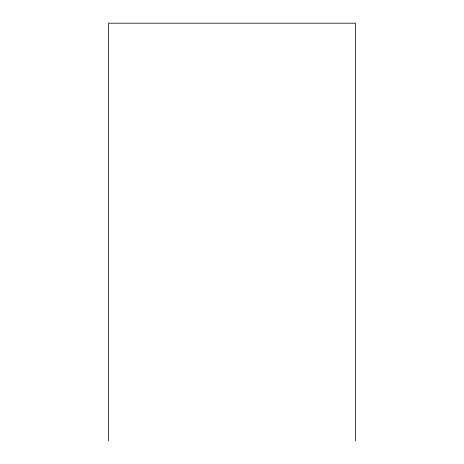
<?xml version="1.0" encoding="UTF-8"?>
<svg xmlns="http://www.w3.org/2000/svg" width="464" height="464" viewBox="0 0 464 464"><rect width="100%" height="100%" fill="white"/><g stroke="black" fill="none" stroke-linecap="round" stroke-linejoin="round"><path stroke-width="0.7" d="M355.511 440.8L355.511 23.2L108.489 23.2L108.489 440.8"/></g></svg>
